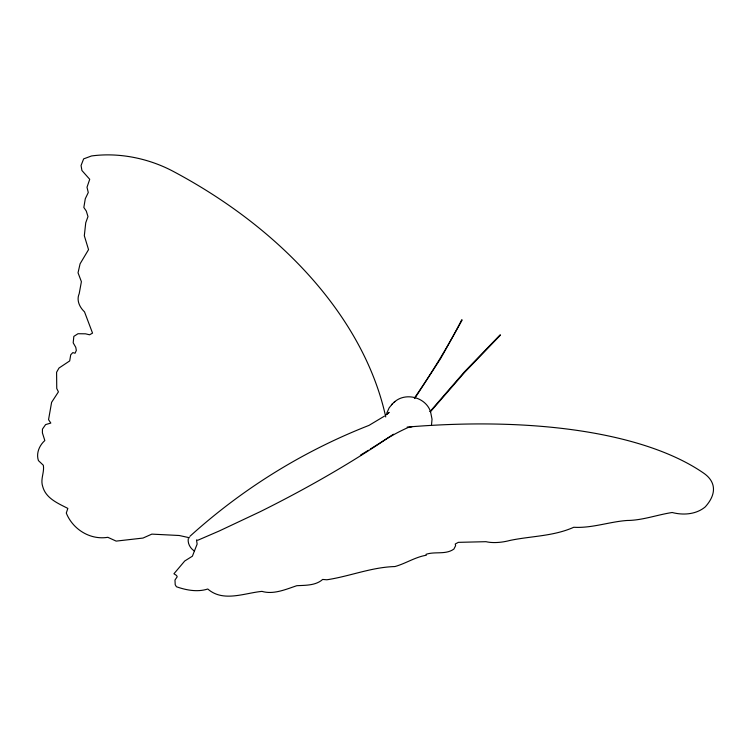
<?xml version="1.0" encoding="UTF-8"?>
<svg xmlns="http://www.w3.org/2000/svg" width="751" height="751" viewBox="0 0 751 751"><rect width="100%" height="100%" fill="white"/><g stroke="black" fill="none" stroke-linecap="round" stroke-linejoin="round"><path stroke-width="1.13" d="M461.724 319.795C449.624 343.78 431.262 373.857 414.364 398.096M430.361 411.764L430.145 411.285L430.351 411.773M188.285 538.608C187.459 543.377 190.238 548.296 194.171 550.887M431.534 424.597L432.032 419.199L430.539 411.642L464.587 372.412L500.429 335.143M430.163 411.426L464.212 372.074L500.138 334.824M386.737 413.219L389.168 407.821L392.416 403.85M462.156 320.039L440.649 358.509L414.768 398.396M394.012 402.376C405.014 391.872 425.395 396.969 430.417 411.323M391.478 404.733L394.988 401.466M387.3 414.073L389.14 412.365L386.033 414.909M189.862 536.364C242.207 488.929 303.197 451.088 369.004 425.385L384.437 416.129M411.98 426.803L407.934 427.582A133.706 53.762 -11 0 0 386.277 439.035A866.889 348.558 -11 0 1 260.184 511.694L219.245 530.985L197.757 540.269L196.509 539.931L197.137 544.081L192.397 556.191L184.727 560.997L173.941 573.764L176.532 575.454L177.208 576.759L174.983 580.016L175.208 584.719L176.429 586.747C186.379 590.23 197.494 592.323 207.774 589.009C223.141 602.452 244.178 593.112 261.958 591.375C273.561 594.801 285.868 589.357 296.814 585.696C305.516 585.254 315.749 585.63 322.658 579.443L326.854 579.781C349.985 576.28 371.388 567.212 394.951 566.545C405.793 563.522 415.125 557.082 426.315 555.233L425.995 554.341C435.073 551.187 445.596 555.027 453.904 549.065L455.613 545.686L455.256 544.024L458.326 542.353L486 541.687A25.75 10.354 -11 0 0 509.957 540.438C531.314 535.979 553.365 536.364 573.773 527.268C591.938 528.347 609.192 521.795 627.001 520.481C642.283 520.434 657.106 514.82 672.173 512.501C683.222 515.402 696.139 514.491 705.17 506.963A99.404 39.963 -11 0 0 703.649 473.13A422.09 169.717 -11 0 0 407.155 427.084M189.571 537.772L179.226 535.501L151.852 534.121L143 538.063L116.161 541.105L107.834 537.312C90.195 540.222 72.847 529.389 66.285 513.064L67.843 508.408C58.043 503.358 45.952 498.429 42.769 486.714C40.113 479.222 44.572 472.595 43.342 465.273L38.442 460.607C35.926 453.444 39.352 445.381 44.825 440.546L42.403 432.886L42.45 429.112L45.604 424.597L50.824 423.066L48.552 419.668L51.603 402.329L58.418 391.872L56.747 388.492L56.588 372.252L58.991 368.046L69.693 360.921L70.725 354.81L72.809 352.604L75.053 353.223L76.33 350.454L75.776 347.337L73.194 342.822L73.833 336.392L77.991 333.726L85.501 333.82L89.604 334.786L92.533 333.106L84.516 311.862A25.75 17.789 16.1 0 1 79.184 293.754L81.399 281.681L78.038 272.782L80.085 263.798L88.543 249.632L84.319 235.739L85.736 222.784L87.98 216.588L86.299 211.087L83.84 207.464L85.285 198.743L88.271 192.509L87.003 187.234L89.726 179.301L81.925 170.515L81.061 165.502L83.643 158.883L91.519 155.964A99.404 68.679 16.1 0 1 173.134 171.322A422.09 291.623 16.1 0 1 385.732 416.955M393.477 434.228A952.784 383.094 -11 0 1 370.365 449.042M368.394 450.262A952.784 383.094 -11 0 1 360.452 455.153"/></g></svg>
